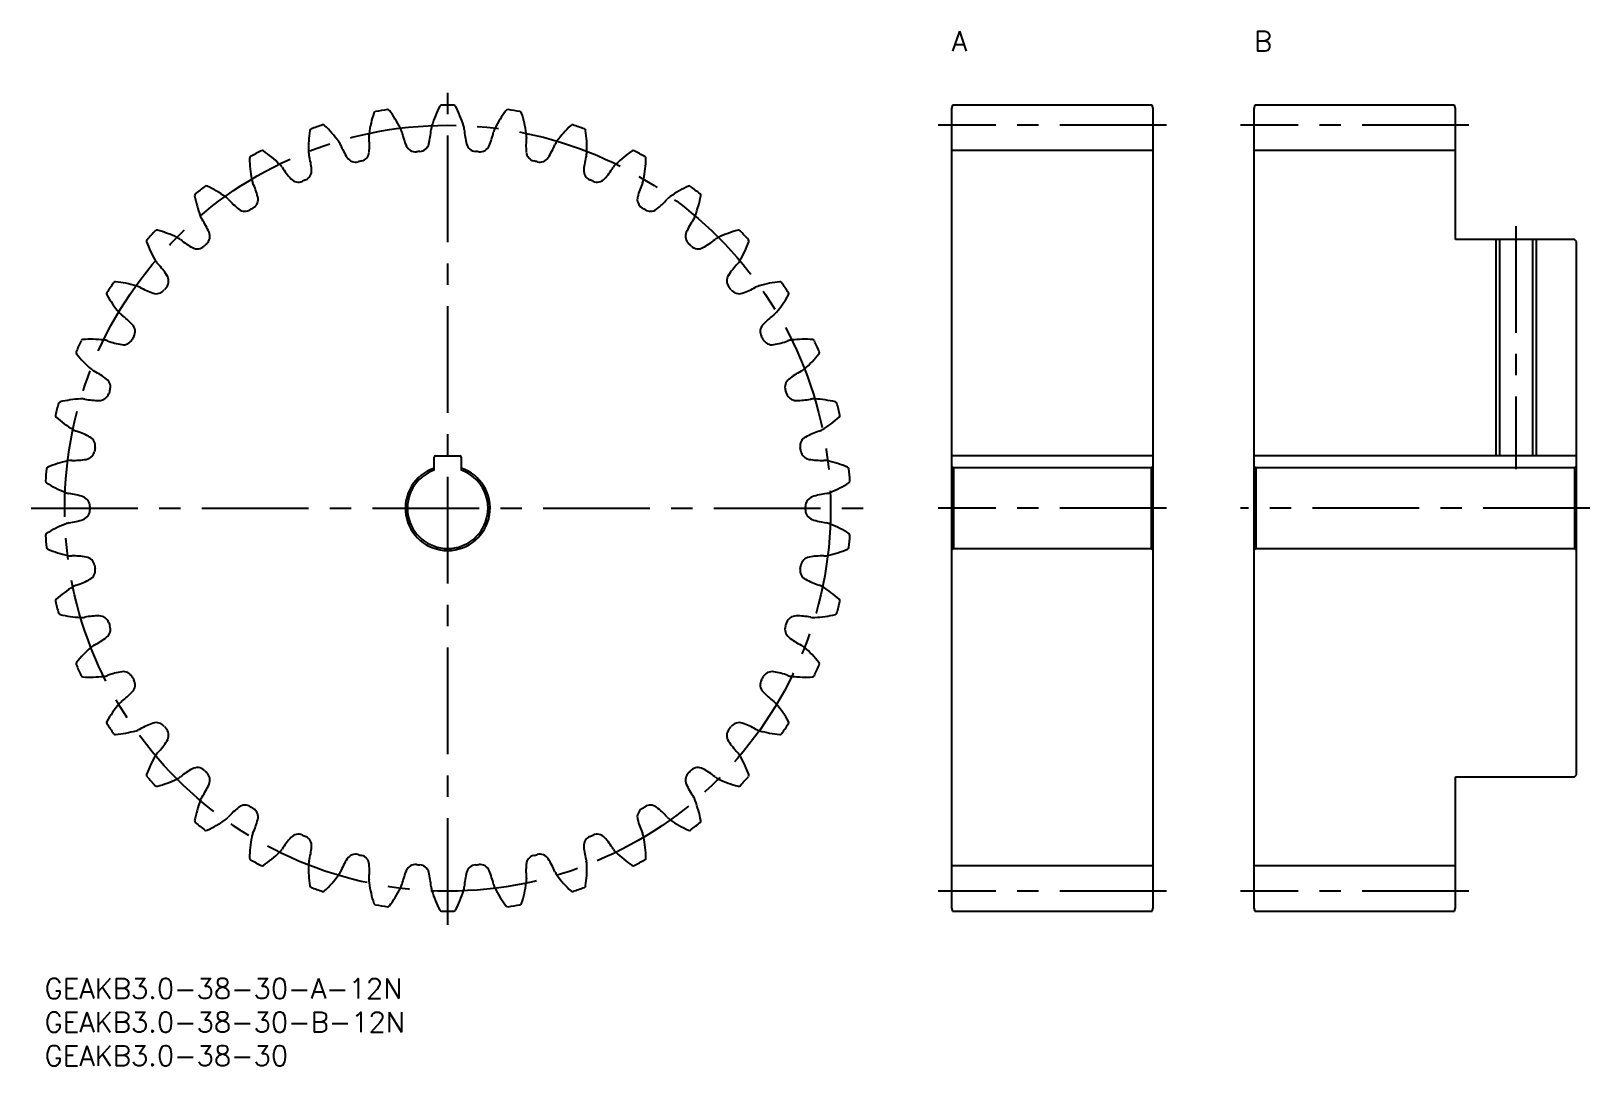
# Model space of a CAD drawing. Extents: x -2 to 230, y -13 to 141.
import ezdxf

# ---------------------------------------------------------------- set-up
doc = ezdxf.new("R2010")
doc.units = 0
doc.header["$LTSCALE"] = 0.5
doc.linetypes.add('CENTER', pattern=[50.8, 31.75, -6.35, 6.35, -6.35])
for name, color, linetype in [('MSM_CENTER', 1, 'CENTER'), ('MSM_CONTINUOUS', 7, 'CONTINUOUS'), ('MSM_NARROW', 5, 'CONTINUOUS'), ('MSM_PART_NUMBER', 7, 'CONTINUOUS')]:
    doc.layers.add(name, color=color, linetype=linetype)
doc.styles.get("Standard").update_dxf_attribs({"font": 'txt.shx', "height": 1, "bigfont": 'bigfont.shx'})

# ---------------------------------------------------------------- blocks, each defined once
blk = doc.blocks.new('*U2')
at = {"layer": 'MSM_PART_NUMBER'}
blk.add_text('GEAKB3.0-38-30-A-12N', height=3, dxfattribs=at).set_placement((0, -3))
blk = doc.blocks.new('*U3')
at = {"layer": 'MSM_PART_NUMBER'}
blk.add_text('GEAKB3.0-38-30-B-12N', height=3, dxfattribs=at).set_placement((0, -8))
blk = doc.blocks.new('*U5')
at = {"layer": 'MSM_PART_NUMBER'}
blk.add_text('GEAKB3.0-38-30', height=3, dxfattribs=at).set_placement((0, -13))
blk = doc.blocks.new('*U6')
at = {"layer": 'MSM_PART_NUMBER'}
blk.add_text('A', height=3, dxfattribs=at).set_placement((135, 138))
blk = doc.blocks.new('*U7')
at = {"layer": 'MSM_PART_NUMBER'}
blk.add_text('B', height=3, dxfattribs=at).set_placement((180, 138))

msp = doc.modelspace()

# ---------------------------------------------------------------- linework, layer by layer
at = {"layer": 'MSM_CENTER'}
for p, q in [((60, 8), (60, 132)), ((167, 127), (133, 127)), ((212, 127), (178, 127)), ((219, 112), (219, 75.8)), ((-2, 70), (122, 70)), ((167, 70), (133, 70)), ((230, 70), (178, 70)), ((167, 13), (133, 13)), ((212, 13), (178, 13))]:
    msp.add_line(p, q, dxfattribs=at)
msp.add_circle((60, 70), 57, dxfattribs=at)
at = {"layer": 'MSM_CONTINUOUS'}
for p, q in [((135.13, 130), (135, 129.5)), ((164.87, 130), (135.13, 130)), ((165, 129.5), (164.87, 130)), ((180.13, 130), (180, 129.5)), ((209.87, 130), (180.13, 130)), ((210, 129.5), (209.87, 130)), ((135, 129.5), (135, 10.5)), ((165, 10.5), (165, 129.5)), ((180, 129.5), (180, 10.5)), ((210, 110), (210, 129.5)), ((165, 123.25), (135, 123.25)), ((210, 123.25), (180, 123.25)), ((227.7, 110), (210, 110)), ((216.54, 110), (216.54, 77.8)), ((221.46, 110), (221.46, 77.8)), ((228, 109.7), (227.7, 110)), ((228, 30.3), (228, 109.7)), ((58, 75.66), (58, 77.6)), ((58.2, 77.8), (61.8, 77.8)), ((62, 77.6), (62, 75.66)), ((165, 77.8), (135, 77.8)), ((228, 77.8), (180, 77.8)), ((135, 76.3), (135.3, 76)), ((135.3, 76), (135.3, 64)), ((164.7, 76), (135.3, 76)), ((164.7, 76), (165, 76.3)), ((164.7, 76), (164.7, 64)), ((180, 76.3), (180.3, 76)), ((180.3, 76), (180.3, 64)), ((227.7, 76), (180.3, 76)), ((227.7, 76), (228, 76.3)), ((227.7, 76), (227.7, 64)), ((135.3, 64), (135, 63.7)), ((135.3, 64), (164.7, 64)), ((165, 63.7), (164.7, 64)), ((180.3, 64), (180, 63.7)), ((180.3, 64), (227.7, 64)), ((228, 63.7), (227.7, 64)), ((227.7, 30), (228, 30.3)), ((210, 10.5), (210, 30)), ((210, 30), (227.7, 30)), ((165, 16.75), (135, 16.75)), ((210, 16.75), (180, 16.75)), ((135, 10.5), (135.13, 10)), ((135.13, 10), (164.87, 10)), ((164.87, 10), (165, 10.5)), ((180, 10.5), (180.13, 10)), ((180.13, 10), (209.87, 10)), ((209.87, 10), (210, 10.5))]:
    msp.add_line(p, q, dxfattribs=at)
for centre, radius, start, end in [((59.09, 129.69), 0.3, 90.8698, 152.9752), ((60, 70), 60, 89.1302, 90.8698), ((60.91, 129.69), 0.3, 27.0248, 89.1302), ((67.11, 123.09), 19, 162.4489, 171.8421), ((49.28, 128.73), 0.3, 100.3434, 162.4489), ((60, 70), 60, 98.6039, 100.3434), ((51.07, 129.03), 0.3, 36.4985, 98.6039), ((36.04, 117.91), 19, 27.1053, 36.4984), ((75.75, 121.2), 19, 152.9752, 162.3684), ((44.25, 121.2), 19, 17.6316, 27.0248), ((83.96, 117.91), 19, 143.5016, 152.8947), ((68.93, 129.03), 0.3, 81.3961, 143.5016), ((60, 70), 60, 79.6566, 81.3961), ((70.72, 128.73), 0.3, 17.5511, 79.6566), ((52.89, 123.09), 19, 8.1579, 17.5511), ((58.28, 123.54), 19, 171.9226, 181.3158), ((39.76, 126.16), 0.3, 109.8173, 171.9226), ((60, 70), 60, 108.0776, 109.8171), ((41.47, 126.75), 0.3, 45.9722, 108.0776), ((28.48, 113.31), 19, 36.5789, 45.9721), ((50.75, 125.44), 2.47, 171.8421, 185.8898), ((50.75, 125.44), 2.47, 13.0576, 27.1053), ((64.55, 128.64), 11.69, 193.0793, 203.72), ((45.86, 127.09), 11.69, 345.7537, 356.3943), ((60, 126.2), 2.47, 162.3684, 176.4161), ((60, 126.2), 2.47, 3.5839, 17.6316), ((74.14, 127.09), 11.69, 183.6057, 194.2463), ((55.45, 128.64), 11.69, 336.28, 346.9207), ((69.25, 125.44), 2.47, 152.8947, 166.9424), ((69.25, 125.44), 2.47, 354.1102, 8.1579), ((91.52, 113.31), 19, 134.0279, 143.4211), ((78.53, 126.75), 0.3, 71.9224, 134.0279), ((60, 70), 60, 70.1829, 71.9224), ((80.24, 126.16), 0.3, 8.0774, 70.1829), ((61.72, 123.54), 19, 358.6842, 8.0774), ((60, 70), 60, 117.5513, 119.2908), ((32.39, 122.93), 0.3, 55.4458, 117.5513), ((21.78, 107.53), 19, 46.0526, 55.4458), ((41.75, 123.16), 2.47, 181.3158, 195.3635), ((41.75, 123.16), 2.47, 22.5313, 36.579), ((54.83, 128.59), 11.69, 202.553, 213.1937), ((46.82, 123.14), 1.5, 283.9332, 355.2273), ((36.66, 123.99), 11.69, 355.2273, 5.868), ((55.21, 124.54), 1.5, 203.72, 275.0141), ((60, 70), 53.25, 94.4595, 95.0141), ((55.74, 124.58), 1.5, 274.4596, 345.7537), ((64.26, 124.58), 1.5, 194.2463, 265.5405), ((60, 70), 53.25, 84.9859, 85.5405), ((64.79, 124.54), 1.5, 264.9858, 336.28), ((83.34, 123.99), 11.69, 174.132, 184.7727), ((73.18, 123.14), 1.5, 184.7726, 256.0668), ((65.17, 128.59), 11.69, 326.8063, 337.447), ((78.25, 123.16), 2.47, 143.4211, 157.4687), ((78.25, 123.16), 2.47, 344.6365, 358.6842), ((98.22, 107.53), 19, 124.5542, 133.9474), ((87.61, 122.93), 0.3, 62.4487, 124.5542), ((60, 70), 60, 60.7092, 62.4487), ((30.79, 122.07), 0.3, 119.291, 181.3963), ((49.49, 122.52), 19, 181.3963, 190.7895), ((33.25, 119.43), 2.47, 32.005, 46.0526), ((45.26, 126.94), 11.69, 212.0267, 222.6674), ((28.09, 119.41), 11.69, 4.701, 15.3417), ((46.3, 123.01), 1.5, 213.1937, 284.4878), ((60, 70), 53.25, 103.9332, 104.4878), ((60, 70), 53.25, 75.5122, 76.0668), ((73.7, 123.01), 1.5, 255.5122, 326.8063), ((91.91, 119.41), 11.69, 164.6583, 175.299), ((74.74, 126.94), 11.69, 317.3326, 327.9733), ((86.75, 119.43), 2.47, 133.9474, 147.995), ((70.51, 122.52), 19, 349.2105, 358.6037), ((89.21, 122.07), 0.3, 358.6037, 60.7092), ((33.25, 119.43), 2.47, 190.7895, 204.8371), ((20.39, 113.48), 11.69, 14.1747, 24.8154), ((37.76, 120.03), 1.5, 222.6674, 293.9615), ((60, 70), 53.25, 113.4069, 113.9615), ((38.25, 120.24), 1.5, 293.4069, 4.701), ((81.75, 120.24), 1.5, 175.299, 246.5931), ((60, 70), 53.25, 66.0385, 66.5931), ((82.24, 120.03), 1.5, 246.0385, 317.3326), ((99.61, 113.48), 11.69, 155.1846, 165.8253), ((86.75, 119.43), 2.47, 335.1629, 349.2105), ((22.62, 116.55), 0.3, 128.7645, 190.87), ((40.99, 120.08), 19, 190.87, 200.2632), ((60, 70), 60, 127.025, 128.7645), ((24.05, 117.66), 0.3, 64.9195, 127.025), ((16.12, 100.73), 19, 55.5263, 64.9195), ((25.48, 114.35), 2.47, 41.4786, 55.5263), ((30.28, 115.98), 1.5, 302.8806, 14.1747), ((89.72, 115.98), 1.5, 165.8253, 237.1194), ((94.52, 114.35), 2.47, 124.4737, 138.5214), ((103.88, 100.73), 19, 115.0805, 124.4737), ((95.95, 117.66), 0.3, 52.975, 115.0805), ((60, 70), 60, 51.2355, 52.975), ((79.01, 120.08), 19, 339.7368, 349.13), ((97.38, 116.55), 0.3, 349.13, 51.2355), ((36.09, 123.74), 11.69, 221.5004, 232.1411), ((29.83, 115.69), 1.5, 232.1411, 303.4352), ((60, 70), 53.25, 122.8806, 123.4352), ((60, 70), 53.25, 56.5648, 57.1194), ((90.17, 115.69), 1.5, 236.5648, 307.8589), ((83.91, 123.74), 11.69, 307.8589, 318.4996), ((16.7, 111.1), 0.3, 74.3932, 136.4987), ((11.67, 93.09), 19, 65, 74.3932), ((25.48, 114.35), 2.47, 200.2632, 214.3108), ((13.78, 106.37), 11.69, 23.6484, 34.2891), ((106.22, 106.37), 11.69, 145.7109, 156.3516), ((94.52, 114.35), 2.47, 325.6892, 339.7368), ((108.33, 93.09), 19, 105.6068, 115), ((103.3, 111.1), 0.3, 43.5013, 105.6068), ((15.47, 109.76), 0.3, 138.2382, 200.3437), ((33, 116.26), 19, 200.3437, 209.7368), ((60, 70), 60, 136.4987, 138.2382), ((18.65, 108.07), 2.47, 50.9523, 65), ((27.57, 119.07), 11.69, 230.9741, 241.6148), ((60, 70), 53.25, 132.3543, 132.9089), ((23.11, 110.46), 1.5, 312.3543, 23.6484), ((96.89, 110.46), 1.5, 156.3516, 227.6457), ((60, 70), 53.25, 47.0911, 47.6457), ((92.43, 119.07), 11.69, 298.3852, 309.0259), ((101.35, 108.07), 2.47, 115, 129.0477), ((87, 116.26), 19, 330.2632, 339.6563), ((60, 70), 60, 41.7618, 43.5013), ((104.53, 109.76), 0.3, 339.6563, 41.7618), ((18.65, 108.07), 2.47, 209.7368, 223.7845), ((22.72, 110.1), 1.5, 241.6148, 312.9089), ((97.28, 110.1), 1.5, 227.0911, 298.3852), ((101.35, 108.07), 2.47, 316.2155, 330.2632), ((8.42, 98.27), 11.69, 33.1221, 43.7628), ((16.96, 103.84), 1.5, 321.828, 33.1221), ((103.04, 103.84), 1.5, 146.8779, 218.1721), ((111.58, 98.27), 11.69, 136.2372, 146.8779), ((60, 70), 60, 145.9723, 147.7119), ((10.52, 103.41), 0.3, 83.8669, 145.9723), ((8.52, 84.81), 19, 74.4737, 83.8669), ((12.95, 100.74), 2.47, 60.426, 74.4737), ((19.94, 113.06), 11.69, 240.4478, 251.0884), ((16.63, 103.42), 1.5, 251.0884, 322.3825), ((60, 70), 53.25, 141.828, 142.3826), ((60, 70), 53.25, 37.6174, 38.172), ((103.37, 103.42), 1.5, 217.6174, 288.9116), ((100.06, 113.06), 11.69, 288.9116, 299.5522), ((107.05, 100.74), 2.47, 105.5263, 119.574), ((111.48, 84.81), 19, 96.1331, 105.5263), ((109.48, 103.41), 0.3, 34.0275, 96.1331), ((60, 70), 60, 32.2881, 34.0277), ((9.53, 101.89), 0.3, 147.712, 209.8173), ((25.76, 111.19), 19, 209.8173, 219.2105), ((94.24, 111.19), 19, 320.7895, 330.1827), ((110.47, 101.89), 0.3, 330.1827, 32.2881), ((12.95, 100.74), 2.47, 219.2105, 233.2582), ((4.47, 89.39), 11.69, 42.5958, 53.2365), ((115.53, 89.39), 11.69, 126.7635, 137.4042), ((107.05, 100.74), 2.47, 306.7418, 320.7895), ((6.79, 76.14), 19, 83.9474, 93.3406), ((60, 70), 53.25, 151.3017, 151.8562), ((11.98, 96.29), 1.5, 331.3017, 42.5958), ((108.02, 96.29), 1.5, 137.4042, 208.6984), ((60, 70), 53.25, 28.1438, 28.6983), ((113.21, 76.14), 19, 86.6594, 96.0526), ((4.97, 93.15), 0.3, 157.1855, 219.291), ((60, 70), 60, 155.446, 157.1855), ((19.44, 104.99), 19, 219.291, 228.6842), ((5.7, 94.81), 0.3, 93.3406, 155.446), ((8.53, 92.58), 2.47, 69.8997, 83.9474), ((13.39, 105.88), 11.69, 249.9214, 260.5621), ((11.72, 95.82), 1.5, 260.5621, 331.8562), ((108.28, 95.82), 1.5, 208.1438, 279.4379), ((106.61, 105.88), 11.69, 279.4379, 290.0786), ((111.47, 92.58), 2.47, 96.0526, 110.1003), ((100.56, 104.99), 19, 311.3158, 320.709), ((114.3, 94.81), 0.3, 24.5538, 86.6594), ((60, 70), 60, 22.8145, 24.554), ((115.03, 93.15), 0.3, 320.709, 22.8145), ((8.53, 92.58), 2.47, 228.6842, 242.7319), ((111.47, 92.58), 2.47, 297.2681, 311.3158), ((2.04, 79.99), 11.69, 52.0694, 62.7101), ((8.3, 88.03), 1.5, 340.7754, 52.0694), ((111.7, 88.03), 1.5, 127.9305, 199.2247), ((117.96, 79.99), 11.69, 117.2899, 127.9306), ((6.5, 67.3), 19, 93.4211, 102.8142), ((5.52, 83.8), 2.47, 79.3734, 93.4211), ((8.12, 97.72), 11.69, 259.3951, 270.0358), ((8.13, 87.53), 1.5, 270.0358, 341.3299), ((60, 70), 53.25, 160.7753, 161.3299), ((60, 70), 53.25, 18.6701, 19.2247), ((111.87, 87.53), 1.5, 198.6701, 269.9642), ((111.88, 97.72), 11.69, 269.9642, 280.6049), ((114.48, 83.8), 2.47, 86.5789, 100.6266), ((113.5, 67.3), 19, 77.1858, 86.5789), ((1.91, 83.78), 0.3, 166.6591, 228.7647), ((60, 70), 60, 164.9197, 166.6592), ((14.24, 97.84), 19, 228.7647, 238.1579), ((2.36, 85.53), 0.3, 102.8143, 164.9197), ((105.76, 97.84), 19, 301.8421, 311.2353), ((117.64, 85.53), 0.3, 15.0803, 77.1858), ((60, 70), 60, 13.3408, 15.0803), ((118.09, 83.78), 0.3, 311.2353, 13.3408), ((5.52, 83.8), 2.47, 238.1579, 252.2056), ((1.18, 70.31), 11.69, 61.5431, 72.1838), ((118.82, 70.31), 11.69, 107.8162, 118.4569), ((114.48, 83.8), 2.47, 287.7944, 301.8421), ((6.04, 79.27), 1.5, 350.249, 61.5431), ((60, 70), 53.25, 170.249, 170.8036), ((113.96, 79.27), 1.5, 118.4569, 189.751), ((60, 70), 53.25, 9.1964, 9.751), ((7.68, 58.53), 19, 102.8947, 112.2879), ((3.99, 74.64), 2.47, 88.8471, 102.8947), ((4.27, 88.8), 11.69, 268.8688, 279.5095), ((5.95, 78.75), 1.5, 279.5095, 350.8036), ((58.2, 77.6), 0.2, 90, 180), ((61.8, 77.6), 0.2, 0, 90), ((114.05, 78.75), 1.5, 189.1964, 260.4905), ((115.73, 88.8), 11.69, 260.4905, 271.1312), ((116.01, 74.64), 2.47, 77.1053, 91.1529), ((112.32, 58.53), 19, 67.7121, 77.1053), ((60, 70), 60, 174.3934, 176.1329), ((0.59, 75.83), 0.3, 112.288, 174.3934), ((60, 70), 6.3, 108.5094, 71.4906), ((60, 70), 6, 109.4712, 70.5288), ((119.41, 75.83), 0.3, 5.6066, 67.7121), ((60, 70), 60, 3.8671, 5.6066), ((0.44, 74.03), 0.3, 176.1329, 238.2384), ((10.28, 89.93), 19, 238.2384, 247.6316), ((3.99, 74.64), 2.47, 247.6316, 261.6793), ((1.94, 60.63), 11.69, 71.0168, 81.6575), ((118.06, 60.63), 11.69, 98.3425, 108.9832), ((116.01, 74.64), 2.47, 278.3207, 292.3684), ((109.72, 89.93), 19, 292.3684, 301.7616), ((119.56, 74.03), 0.3, 301.7616, 3.8671), ((5.25, 70.26), 1.5, 359.7227, 71.0168), ((5.25, 69.74), 1.5, 288.9832, 0.2773), ((60, 70), 53.25, 179.7227, 180.2773), ((114.75, 70.26), 1.5, 108.9832, 180.2773), ((60, 70), 53.25, 359.7227, 0.2773), ((114.75, 69.74), 1.5, 179.7227, 251.0168), ((10.28, 50.07), 19, 112.3684, 121.7616), ((3.99, 65.36), 2.47, 98.3207, 112.3684), ((1.94, 79.37), 11.69, 278.3425, 288.9832), ((118.06, 79.37), 11.69, 251.0168, 261.6575), ((116.01, 65.36), 2.47, 67.6316, 81.6793), ((109.72, 50.07), 19, 58.2384, 67.6316), ((0.44, 65.97), 0.3, 121.7616, 183.8671), ((60, 70), 60, 183.8671, 185.6066), ((60, 70), 60, 354.3934, 356.1329), ((119.56, 65.97), 0.3, 356.1329, 58.2384), ((0.59, 64.17), 0.3, 185.6066, 247.7121), ((7.68, 81.47), 19, 247.7121, 257.1053), ((3.99, 65.36), 2.47, 257.1053, 271.1529), ((4.27, 51.2), 11.69, 80.4905, 91.1312), ((5.95, 61.25), 1.5, 9.1964, 80.4905), ((114.05, 61.25), 1.5, 99.5095, 170.8036), ((115.73, 51.2), 11.69, 88.8688, 99.5095), ((116.01, 65.36), 2.47, 268.8471, 282.8947), ((112.32, 81.47), 19, 282.8947, 292.2879), ((119.41, 64.17), 0.3, 292.2879, 354.3934), ((6.04, 60.73), 1.5, 298.4569, 9.751), ((60, 70), 53.25, 189.1964, 189.751), ((113.96, 60.73), 1.5, 170.249, 241.5431), ((60, 70), 53.25, 350.249, 350.8036), ((14.24, 42.16), 19, 121.8421, 131.2353), ((5.52, 56.2), 2.47, 107.7944, 121.8421), ((1.18, 69.69), 11.69, 287.8162, 298.4569), ((118.82, 69.69), 11.69, 241.5431, 252.1838), ((114.48, 56.2), 2.47, 58.1579, 72.2056), ((105.76, 42.16), 19, 48.7647, 58.1579), ((1.91, 56.22), 0.3, 131.2353, 193.3408), ((60, 70), 60, 193.3408, 195.0803), ((60, 70), 60, 344.9197, 346.6592), ((118.09, 56.22), 0.3, 346.6592, 48.7647), ((2.36, 54.47), 0.3, 195.0803, 257.1858), ((6.5, 72.7), 19, 257.1858, 266.5789), ((5.52, 56.2), 2.47, 266.5789, 280.6266), ((8.12, 42.28), 11.69, 89.9642, 100.6049), ((8.13, 52.47), 1.5, 18.6701, 89.9642), ((111.87, 52.47), 1.5, 90.0358, 161.3299), ((111.88, 42.28), 11.69, 79.3951, 90.0358), ((114.48, 56.2), 2.47, 259.3734, 273.4211), ((113.5, 72.7), 19, 273.4211, 282.8142), ((117.64, 54.47), 0.3, 282.8142, 344.9197), ((8.3, 51.97), 1.5, 307.9305, 19.2247), ((60, 70), 53.25, 198.6701, 199.2247), ((111.7, 51.97), 1.5, 160.7754, 232.0694), ((60, 70), 53.25, 340.7753, 341.3299), ((19.44, 35.01), 19, 131.3158, 140.709), ((8.53, 47.42), 2.47, 117.2681, 131.3158), ((2.04, 60.01), 11.69, 297.2899, 307.9306), ((117.96, 60.01), 11.69, 232.0694, 242.7101), ((111.47, 47.42), 2.47, 48.6842, 62.7319), ((100.56, 35.01), 19, 39.291, 48.6842), ((4.97, 46.85), 0.3, 140.709, 202.8145), ((60, 70), 60, 202.8145, 204.554), ((60, 70), 60, 335.446, 337.1855), ((115.03, 46.85), 0.3, 337.1855, 39.291), ((5.7, 45.19), 0.3, 204.554, 266.6594), ((6.79, 63.86), 19, 266.6594, 276.0526), ((8.53, 47.42), 2.47, 276.0526, 290.1003), ((13.39, 34.12), 11.69, 99.4379, 110.0786), ((11.72, 44.18), 1.5, 28.1438, 99.4379), ((60, 70), 53.25, 208.1438, 208.6983), ((11.98, 43.71), 1.5, 317.4042, 28.6983), ((108.02, 43.71), 1.5, 151.3017, 222.5958), ((60, 70), 53.25, 331.3017, 331.8562), ((108.28, 44.18), 1.5, 80.5621, 151.8563), ((106.61, 34.12), 11.69, 69.9214, 80.5621), ((111.47, 47.42), 2.47, 249.8997, 263.9474), ((113.21, 63.86), 19, 263.9474, 273.3406), ((114.3, 45.19), 0.3, 273.3406, 335.446), ((4.47, 50.61), 11.69, 306.7635, 317.4042), ((115.53, 50.61), 11.69, 222.5958, 233.2365), ((25.76, 28.81), 19, 140.7895, 150.1827), ((12.95, 39.26), 2.47, 126.7418, 140.7895), ((107.05, 39.26), 2.47, 39.2105, 53.2582), ((94.24, 28.81), 19, 29.8173, 39.2105), ((9.53, 38.11), 0.3, 150.1827, 212.2881), ((60, 70), 60, 212.2881, 214.0277), ((19.94, 26.94), 11.69, 108.9116, 119.5522), ((16.63, 36.58), 1.5, 37.6175, 108.9116), ((60, 70), 53.25, 217.6174, 218.172), ((60, 70), 53.25, 321.828, 322.3826), ((103.37, 36.58), 1.5, 71.0884, 142.3826), ((100.06, 26.94), 11.69, 60.4478, 71.0884), ((60, 70), 60, 325.9723, 327.7119), ((110.47, 38.11), 0.3, 327.7117, 29.8173), ((10.52, 36.59), 0.3, 214.0277, 276.1331), ((8.52, 55.19), 19, 276.1331, 285.5263), ((12.95, 39.26), 2.47, 285.5263, 299.574), ((8.42, 41.73), 11.69, 316.2372, 326.8779), ((16.96, 36.16), 1.5, 326.8779, 38.172), ((103.04, 36.16), 1.5, 141.828, 213.1221), ((111.58, 41.73), 11.69, 213.1221, 223.7628), ((107.05, 39.26), 2.47, 240.426, 254.4737), ((111.48, 55.19), 19, 254.4737, 263.8669), ((109.48, 36.59), 0.3, 263.8669, 325.9723), ((33, 23.74), 19, 150.2632, 159.6563), ((18.65, 31.93), 2.47, 136.2155, 150.2632), ((101.35, 31.93), 2.47, 29.7368, 43.7845), ((87, 23.74), 19, 20.3437, 29.7368), ((15.47, 30.24), 0.3, 159.6563, 221.7618), ((27.57, 20.93), 11.69, 118.3852, 129.0259), ((22.72, 29.9), 1.5, 47.0911, 118.3852), ((60, 70), 53.25, 227.0911, 227.6457), ((23.11, 29.54), 1.5, 336.3516, 47.6457), ((96.89, 29.54), 1.5, 132.3543, 203.6484), ((60, 70), 53.25, 312.3543, 312.9089), ((97.28, 29.9), 1.5, 61.6148, 132.9089), ((92.43, 20.93), 11.69, 50.9741, 61.6148), ((104.53, 30.24), 0.3, 318.238, 20.3437), ((60, 70), 60, 221.7618, 223.5013), ((16.7, 28.9), 0.3, 223.5013, 285.6068), ((11.67, 46.91), 19, 285.6068, 295), ((18.65, 31.93), 2.47, 295, 309.0477), ((13.78, 33.63), 11.69, 325.7109, 336.3516), ((106.22, 33.63), 11.69, 203.6484, 214.2891), ((101.35, 31.93), 2.47, 230.9523, 245), ((108.33, 46.91), 19, 245, 254.3932), ((103.3, 28.9), 0.3, 254.3932, 316.4987), ((60, 70), 60, 316.4987, 318.2382), ((40.99, 19.92), 19, 159.7368, 169.13), ((25.48, 25.65), 2.47, 145.6892, 159.7368), ((29.83, 24.31), 1.5, 56.5648, 127.8589), ((60, 70), 53.25, 236.5648, 237.1194), ((60, 70), 53.25, 302.8806, 303.4352), ((90.17, 24.31), 1.5, 52.1411, 123.4352), ((94.52, 25.65), 2.47, 20.2632, 34.3108), ((79.01, 19.92), 19, 10.87, 20.2632), ((22.62, 23.45), 0.3, 169.13, 231.2355), ((60, 70), 60, 231.2355, 232.975), ((16.12, 39.27), 19, 295.0805, 304.4737), ((25.48, 25.65), 2.47, 304.4737, 318.5214), ((36.09, 16.26), 11.69, 127.8589, 138.4996), ((20.39, 26.52), 11.69, 335.1846, 345.8253), ((30.28, 24.02), 1.5, 345.8253, 57.1194), ((89.72, 24.02), 1.5, 122.8806, 194.1747), ((99.61, 26.52), 11.69, 194.1747, 204.8154), ((83.91, 16.26), 11.69, 41.5004, 52.1411), ((94.52, 25.65), 2.47, 221.4786, 235.5263), ((103.88, 39.27), 19, 235.5263, 244.9195), ((60, 70), 60, 307.025, 308.7645), ((97.38, 23.45), 0.3, 308.7645, 10.87), ((24.05, 22.34), 0.3, 232.975, 295.0805), ((49.49, 17.48), 19, 169.2105, 178.6037), ((33.25, 20.57), 2.47, 155.1629, 169.2105), ((45.26, 13.06), 11.69, 137.3326, 147.9733), ((37.76, 19.97), 1.5, 66.0385, 137.3326), ((60, 70), 53.25, 246.0385, 246.5931), ((38.25, 19.76), 1.5, 355.299, 66.5931), ((81.75, 19.76), 1.5, 113.4069, 184.701), ((60, 70), 53.25, 293.4069, 293.9615), ((82.24, 19.97), 1.5, 42.6674, 113.9615), ((74.74, 13.06), 11.69, 32.0267, 42.6674), ((86.75, 20.57), 2.47, 10.7895, 24.8371), ((70.51, 17.48), 19, 1.3963, 10.7895), ((95.95, 22.34), 0.3, 244.9195, 307.025), ((21.78, 32.47), 19, 304.5542, 313.9474), ((33.25, 20.57), 2.47, 313.9474, 327.995), ((28.09, 20.59), 11.69, 344.6583, 355.299), ((91.91, 20.59), 11.69, 184.701, 195.3417), ((86.75, 20.57), 2.47, 212.005, 226.0526), ((98.22, 32.47), 19, 226.0526, 235.4458), ((30.79, 17.93), 0.3, 178.6037, 240.7092), ((60, 70), 60, 240.7092, 242.4487), ((32.39, 17.07), 0.3, 242.4487, 304.5542), ((41.75, 16.84), 2.47, 164.6365, 178.6842), ((58.28, 16.46), 19, 178.6842, 188.0774), ((54.83, 11.41), 11.69, 146.8063, 157.447), ((46.3, 16.99), 1.5, 75.5122, 146.8063), ((60, 70), 53.25, 255.5122, 256.0668), ((46.82, 16.86), 1.5, 4.7726, 76.0668), ((36.66, 16.01), 11.69, 354.132, 4.7727), ((55.21, 15.46), 1.5, 84.9859, 156.28), ((60, 70), 53.25, 264.9859, 265.5404), ((55.74, 15.42), 1.5, 14.2463, 85.5405), ((64.26, 15.42), 1.5, 94.4596, 165.7537), ((60, 70), 53.25, 274.4595, 275.0141), ((64.79, 15.46), 1.5, 23.72, 95.0142), ((83.34, 16.01), 11.69, 175.2273, 185.868), ((73.18, 16.86), 1.5, 103.9333, 175.2273), ((60, 70), 53.25, 283.9332, 284.4878), ((73.7, 16.99), 1.5, 33.1937, 104.4879), ((65.17, 11.41), 11.69, 22.553, 33.1937), ((61.72, 16.46), 19, 351.9226, 1.3158), ((78.25, 16.84), 2.47, 1.3158, 15.3635), ((87.61, 17.07), 0.3, 235.4458, 297.5513), ((60, 70), 60, 297.5513, 299.2908), ((89.21, 17.93), 0.3, 299.2908, 1.3963), ((28.48, 26.69), 19, 314.0279, 323.4211), ((41.75, 16.84), 2.47, 323.4211, 337.4687), ((50.75, 14.56), 2.47, 174.1102, 188.1579), ((67.11, 16.91), 19, 188.1579, 197.5511), ((50.75, 14.56), 2.47, 332.8947, 346.9424), ((64.55, 11.36), 11.69, 156.28, 166.9207), ((45.86, 12.91), 11.69, 3.6057, 14.2463), ((74.14, 12.91), 11.69, 165.7537, 176.3943), ((55.45, 11.36), 11.69, 13.0793, 23.72), ((69.25, 14.56), 2.47, 193.0576, 207.1053), ((52.89, 16.91), 19, 342.4489, 351.8421), ((69.25, 14.56), 2.47, 351.8421, 5.8898), ((78.25, 16.84), 2.47, 202.5313, 216.5789), ((91.52, 26.69), 19, 216.5789, 225.9721), ((39.76, 13.84), 0.3, 188.0774, 250.1829), ((60, 70), 60, 250.1829, 251.9224), ((41.47, 13.25), 0.3, 251.9224, 314.0279), ((36.04, 22.09), 19, 323.5016, 332.8947), ((60, 13.8), 2.47, 183.5839, 197.6316), ((75.75, 18.8), 19, 197.6316, 207.0248), ((44.25, 18.8), 19, 332.9752, 342.3684), ((60, 13.8), 2.47, 342.3684, 356.4161), ((83.96, 22.09), 19, 207.1053, 216.4984), ((78.53, 13.25), 0.3, 225.9721, 288.0776), ((60, 70), 60, 288.0776, 289.8171), ((80.24, 13.84), 0.3, 289.8171, 351.9226), ((49.28, 11.27), 0.3, 197.5511, 259.6566), ((60, 70), 60, 259.6566, 261.3961), ((51.07, 10.97), 0.3, 261.3961, 323.5016), ((59.09, 10.31), 0.3, 207.0248, 269.1302), ((60, 70), 60, 269.1302, 270.8698), ((60.91, 10.31), 0.3, 270.8698, 332.9752), ((68.93, 10.97), 0.3, 216.4984, 278.6039), ((60, 70), 60, 278.6039, 280.3434), ((70.72, 11.27), 0.3, 280.3434, 342.4489)]:
    msp.add_arc(centre, radius, start, end, dxfattribs=at)
at = {"layer": 'MSM_NARROW'}
for p, q in [((216, 110), (216, 77.8)), ((222, 110), (222, 77.8))]:
    msp.add_line(p, q, dxfattribs=at)

# ---------------------------------------------------------------- block references
at = {"layer": 'MSM_CONTINUOUS'}
for name in ['*U6', '*U7', '*U2', '*U3', '*U5']:
    msp.add_blockref(name, (0, 0), dxfattribs=at)

doc.saveas('drawing.dxf')
